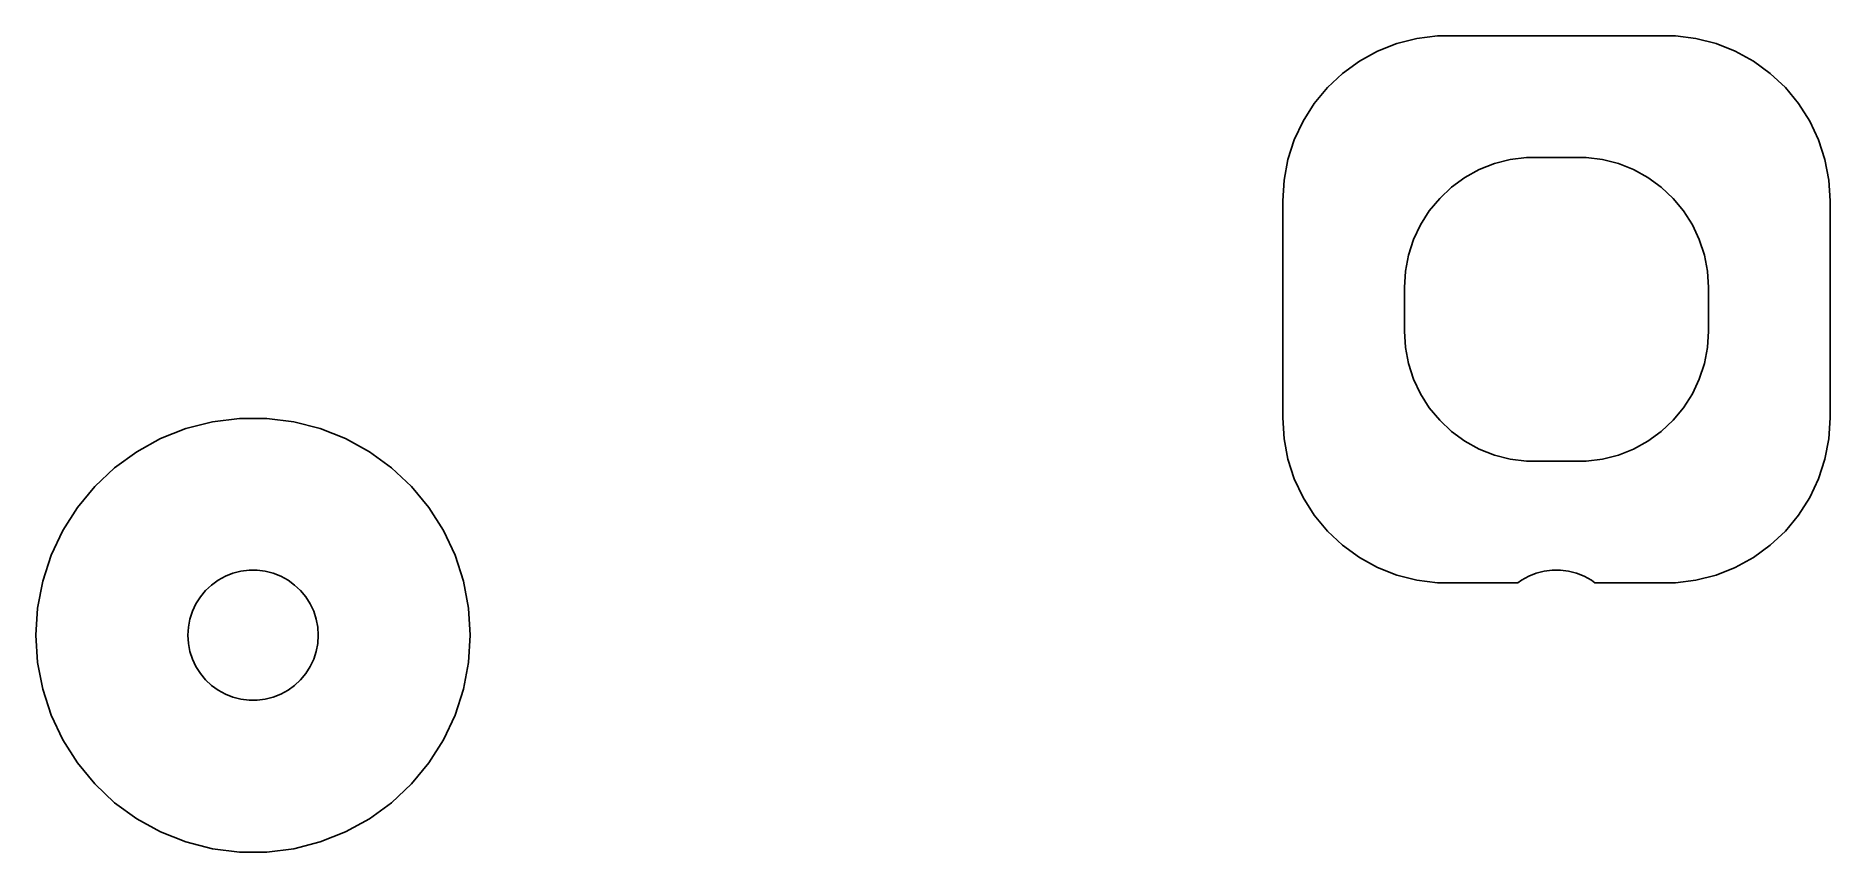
# Model space of a CAD drawing. Header units: metres. Extents: x -20 to 21.3, y -8.7 to 10.
import ezdxf

# ---------------------------------------------------------------- set-up
doc = ezdxf.new("R2010")
doc.units = ezdxf.units.M

msp = doc.modelspace()

# ---------------------------------------------------------------- linework, layer by layer
for p, q in [((11.7879, 9.98268), (11.3257, 9.86401)), ((12.2614, 10.0425), (11.7879, 9.98268)), ((17.7386, 10.0425), (12.2614, 10.0425)), ((18.212, 9.98268), (17.7386, 10.0425)), ((18.6743, 9.86401), (18.212, 9.98268)), ((10.882, 9.68834), (10.4639, 9.45844)), ((11.3257, 9.86401), (10.882, 9.68834)), ((19.118, 9.68834), (18.6743, 9.86401)), ((19.5361, 9.45844), (19.118, 9.68834)), ((10.0778, 9.17795), (9.7299, 8.85127)), ((10.4639, 9.45844), (10.0778, 9.17795)), ((19.9222, 9.17795), (19.5361, 9.45844)), ((20.2701, 8.85127), (19.9222, 9.17795)), ((9.7299, 8.85127), (9.42572, 8.48358)), ((20.5743, 8.48358), (20.2701, 8.85127)), ((9.42572, 8.48358), (9.17003, 8.08066)), ((20.83, 8.08066), (20.5743, 8.48358)), ((9.17003, 8.08066), (8.96684, 7.64886)), ((21.0331, 7.64886), (20.83, 8.08066)), ((8.96684, 7.64886), (8.81938, 7.19501)), ((21.1806, 7.19501), (21.0331, 7.64886)), ((8.81938, 7.19501), (8.72995, 6.72626)), ((13.2227, 6.96448), (13.5729, 7.10316)), ((13.5729, 7.10316), (13.9379, 7.19685)), ((13.9379, 7.19685), (14.3116, 7.24408)), ((14.3116, 7.24408), (15.6884, 7.24408)), ((15.6884, 7.24408), (16.0621, 7.19685)), ((16.0621, 7.19685), (16.427, 7.10316)), ((16.427, 7.10316), (16.7773, 6.96448)), ((21.27, 6.72626), (21.1806, 7.19501)), ((8.72995, 6.72626), (8.7, 6.25)), ((12.5877, 6.56154), (12.8925, 6.78297)), ((12.8925, 6.78297), (13.2227, 6.96448)), ((16.7773, 6.96448), (17.1075, 6.78297)), ((17.1075, 6.78297), (17.4123, 6.56154)), ((21.3, 6.25), (21.27, 6.72626)), ((8.7, 6.25), (8.7, 1.25)), ((12.0729, 6.01335), (12.3131, 6.30363)), ((12.3131, 6.30363), (12.5877, 6.56154)), ((17.4123, 6.56154), (17.6869, 6.30363)), ((17.6869, 6.30363), (17.927, 6.01335)), ((21.3, 1.25), (21.3, 6.25)), ((11.8711, 5.69525), (12.0729, 6.01335)), ((17.927, 6.01335), (18.1289, 5.69525)), ((11.7107, 5.35437), (11.8711, 5.69525)), ((18.1289, 5.69525), (18.2893, 5.35437)), ((11.5237, 4.62599), (11.5942, 4.99606)), ((11.5942, 4.99606), (11.7107, 5.35437)), ((18.2893, 5.35437), (18.4057, 4.99606)), ((18.4057, 4.99606), (18.4763, 4.62599)), ((11.5, 4.25), (11.5237, 4.62599)), ((18.4763, 4.62599), (18.5, 4.25)), ((11.5, 3.25), (11.5, 4.25)), ((18.5, 4.25), (18.5, 3.25)), ((11.5237, 2.87399), (11.5, 3.25)), ((18.5, 3.25), (18.4763, 2.87399)), ((11.5942, 2.50392), (11.5237, 2.87399)), ((11.7107, 2.14561), (11.5942, 2.50392)), ((18.4057, 2.50392), (18.2893, 2.14561)), ((18.4763, 2.87399), (18.4057, 2.50392)), ((11.8711, 1.80473), (11.7107, 2.14561)), ((18.2893, 2.14561), (18.1289, 1.80473)), ((12.0729, 1.48663), (11.8711, 1.80473)), ((18.1289, 1.80473), (17.927, 1.48663)), ((-15.3139, 1.24013), (-15.9369, 1.16142)), ((-14.686, 1.24013), (-15.3139, 1.24013)), ((-14.0631, 1.16142), (-14.686, 1.24013)), ((8.7, 1.25), (8.72995, 0.773727)), ((12.3131, 1.19635), (12.0729, 1.48663)), ((17.927, 1.48663), (17.6869, 1.19635)), ((21.27, 0.773727), (21.3, 1.25)), ((-16.5451, 1.00528), (-17.1289, 0.774124)), ((-15.9369, 1.16142), (-16.5451, 1.00528)), ((-13.4549, 1.00528), (-14.0631, 1.16142)), ((-12.8711, 0.774124), (-13.4549, 1.00528)), ((12.5877, 0.938446), (12.3131, 1.19635)), ((12.8925, 0.71701), (12.5877, 0.938446)), ((17.4123, 0.938446), (17.1075, 0.71701)), ((17.6869, 1.19635), (17.4123, 0.938446)), ((-17.6791, 0.471634), (-18.1871, 0.102554)), ((-17.1289, 0.774124), (-17.6791, 0.471634)), ((-12.3209, 0.471634), (-12.8711, 0.774124)), ((-11.8129, 0.102554), (-12.3209, 0.471634)), ((8.72995, 0.773727), (8.81938, 0.304977)), ((13.2227, 0.535507), (12.8925, 0.71701)), ((13.5729, 0.39682), (13.2227, 0.535507)), ((16.7773, 0.535507), (16.427, 0.39682)), ((17.1075, 0.71701), (16.7773, 0.535507)), ((21.1806, 0.304977), (21.27, 0.773727)), ((-18.1871, 0.102554), (-18.6448, -0.327255)), ((-11.3551, -0.327255), (-11.8129, 0.102554)), ((8.81938, 0.304977), (8.96684, -0.148865)), ((13.9379, 0.303131), (13.5729, 0.39682)), ((14.3116, 0.255905), (13.9379, 0.303131)), ((15.6884, 0.255905), (14.3116, 0.255905)), ((16.0621, 0.303131), (15.6884, 0.255905)), ((16.427, 0.39682), (16.0621, 0.303131)), ((21.0331, -0.148865), (21.1806, 0.304977)), ((-18.6448, -0.327255), (-19.0451, -0.811066)), ((-10.9549, -0.811066), (-11.3551, -0.327255)), ((8.96684, -0.148865), (9.17003, -0.580658)), ((20.83, -0.580658), (21.0331, -0.148865)), ((-19.0451, -0.811066), (-19.3815, -1.34122)), ((-10.6185, -1.34122), (-10.9549, -0.811066)), ((9.17003, -0.580658), (9.42572, -0.983582)), ((20.5743, -0.983582), (20.83, -0.580658)), ((9.42572, -0.983582), (9.7299, -1.35127)), ((20.2701, -1.35127), (20.5743, -0.983582)), ((-19.3815, -1.34122), (-19.6489, -1.90936)), ((-10.3511, -1.90936), (-10.6185, -1.34122)), ((9.7299, -1.35127), (10.0778, -1.67795)), ((19.9222, -1.67795), (20.2701, -1.35127)), ((-19.6489, -1.90936), (-19.8429, -2.50655)), ((-10.1571, -2.50655), (-10.3511, -1.90936)), ((10.0778, -1.67795), (10.4639, -1.95844)), ((10.4639, -1.95844), (10.882, -2.18834)), ((19.118, -2.18834), (19.5361, -1.95844)), ((19.5361, -1.95844), (19.9222, -1.67795)), ((-15.8037, -2.48351), (-15.6387, -2.39275)), ((-15.6387, -2.39275), (-15.4635, -2.32341)), ((-15.4635, -2.32341), (-15.2811, -2.27657)), ((-15.2811, -2.27657), (-15.0942, -2.25294)), ((-15.0942, -2.25294), (-14.9058, -2.25294)), ((-14.9058, -2.25294), (-14.7189, -2.27657)), ((-14.7189, -2.27657), (-14.5365, -2.32341)), ((-14.5365, -2.32341), (-14.3613, -2.39275)), ((-14.3613, -2.39275), (-14.1963, -2.48351)), ((10.882, -2.18834), (11.3257, -2.36401)), ((11.3257, -2.36401), (11.7879, -2.48268)), ((14.1963, -2.48351), (14.3613, -2.39275)), ((14.3613, -2.39275), (14.5365, -2.32341)), ((14.5365, -2.32341), (14.7189, -2.27657)), ((14.7189, -2.27657), (14.9058, -2.25294)), ((14.9058, -2.25294), (15.0942, -2.25294)), ((15.0942, -2.25294), (15.2811, -2.27657)), ((15.2811, -2.27657), (15.4635, -2.32341)), ((15.4635, -2.32341), (15.6387, -2.39275)), ((15.6387, -2.39275), (15.8037, -2.48351)), ((18.212, -2.48268), (18.6743, -2.36401)), ((18.6743, -2.36401), (19.118, -2.18834)), ((-19.8429, -2.50655), (-19.9606, -3.12332)), ((-16.3145, -3.02736), (-16.2135, -2.86832)), ((-16.2135, -2.86832), (-16.0934, -2.72318)), ((-16.0934, -2.72318), (-15.9561, -2.59422)), ((-15.9561, -2.59422), (-15.8037, -2.48351)), ((-14.1963, -2.48351), (-14.0439, -2.59422)), ((-14.0439, -2.59422), (-13.9065, -2.72318)), ((-13.9065, -2.72318), (-13.7865, -2.86832)), ((-13.7865, -2.86832), (-13.6855, -3.02736)), ((-10.0394, -3.12332), (-10.1571, -2.50655)), ((11.7879, -2.48268), (12.2614, -2.5425)), ((12.2614, -2.5425), (14.1151, -2.5425)), ((14.1151, -2.5425), (14.1963, -2.48351)), ((15.8037, -2.48351), (15.8849, -2.5425)), ((15.8849, -2.5425), (17.7386, -2.5425)), ((17.7386, -2.5425), (18.212, -2.48268)), ((-19.9606, -3.12332), (-20, -3.75)), ((-16.4529, -3.37695), (-16.3947, -3.1978)), ((-16.3947, -3.1978), (-16.3145, -3.02736)), ((-13.6855, -3.02736), (-13.6053, -3.1978)), ((-13.6053, -3.1978), (-13.5471, -3.37695)), ((-10, -3.75), (-10.0394, -3.12332)), ((-16.5, -3.75), (-16.4882, -3.562)), ((-16.4882, -3.562), (-16.4529, -3.37695)), ((-13.5471, -3.37695), (-13.5118, -3.562)), ((-13.5118, -3.562), (-13.5, -3.75)), ((-20, -3.75), (-19.9606, -4.37666)), ((-16.4882, -3.93799), (-16.5, -3.75)), ((-16.4529, -4.12303), (-16.4882, -3.93799)), ((-16.3947, -4.30219), (-16.4529, -4.12303)), ((-13.5471, -4.12303), (-13.6053, -4.30219)), ((-13.5118, -3.93799), (-13.5471, -4.12303)), ((-13.5, -3.75), (-13.5118, -3.93799)), ((-10.0394, -4.37666), (-10, -3.75)), ((-19.9606, -4.37666), (-19.8429, -4.99344)), ((-16.3145, -4.47263), (-16.3947, -4.30219)), ((-16.2135, -4.63167), (-16.3145, -4.47263)), ((-13.6855, -4.47263), (-13.7865, -4.63167)), ((-13.6053, -4.30219), (-13.6855, -4.47263)), ((-10.1571, -4.99344), (-10.0394, -4.37666)), ((-16.0934, -4.77681), (-16.2135, -4.63167)), ((-15.9561, -4.90576), (-16.0934, -4.77681)), ((-15.8037, -5.01648), (-15.9561, -4.90576)), ((-14.0439, -4.90576), (-14.1963, -5.01648)), ((-13.9065, -4.77681), (-14.0439, -4.90576)), ((-13.7865, -4.63167), (-13.9065, -4.77681)), ((-19.8429, -4.99344), (-19.6489, -5.59062)), ((-15.6387, -5.10724), (-15.8037, -5.01648)), ((-15.4635, -5.17657), (-15.6387, -5.10724)), ((-15.2811, -5.22342), (-15.4635, -5.17657)), ((-15.0942, -5.24704), (-15.2811, -5.22342)), ((-14.9058, -5.24704), (-15.0942, -5.24704)), ((-14.7189, -5.22342), (-14.9058, -5.24704)), ((-14.5365, -5.17657), (-14.7189, -5.22342)), ((-14.3613, -5.10724), (-14.5365, -5.17657)), ((-14.1963, -5.01648), (-14.3613, -5.10724)), ((-10.3511, -5.59062), (-10.1571, -4.99344)), ((-19.6489, -5.59062), (-19.3815, -6.15877)), ((-10.6185, -6.15877), (-10.3511, -5.59062)), ((-19.3815, -6.15877), (-19.0451, -6.68892)), ((-10.9549, -6.68892), (-10.6185, -6.15877)), ((-19.0451, -6.68892), (-18.6448, -7.17273)), ((-11.3551, -7.17273), (-10.9549, -6.68892)), ((-18.6448, -7.17273), (-18.1871, -7.60255)), ((-11.8129, -7.60255), (-11.3551, -7.17273)), ((-18.1871, -7.60255), (-17.6791, -7.97163)), ((-12.3209, -7.97163), (-11.8129, -7.60255)), ((-17.6791, -7.97163), (-17.1289, -8.27412)), ((-12.8711, -8.27412), (-12.3209, -7.97163)), ((-17.1289, -8.27412), (-16.5451, -8.50528)), ((-16.5451, -8.50528), (-15.9369, -8.66142)), ((-15.9369, -8.66142), (-15.3139, -8.74013)), ((-14.686, -8.74013), (-14.0631, -8.66142)), ((-14.0631, -8.66142), (-13.4549, -8.50528)), ((-13.4549, -8.50528), (-12.8711, -8.27412)), ((-15.3139, -8.74013), (-14.686, -8.74013))]:
    msp.add_line(p, q)

doc.saveas('drawing.dxf')
